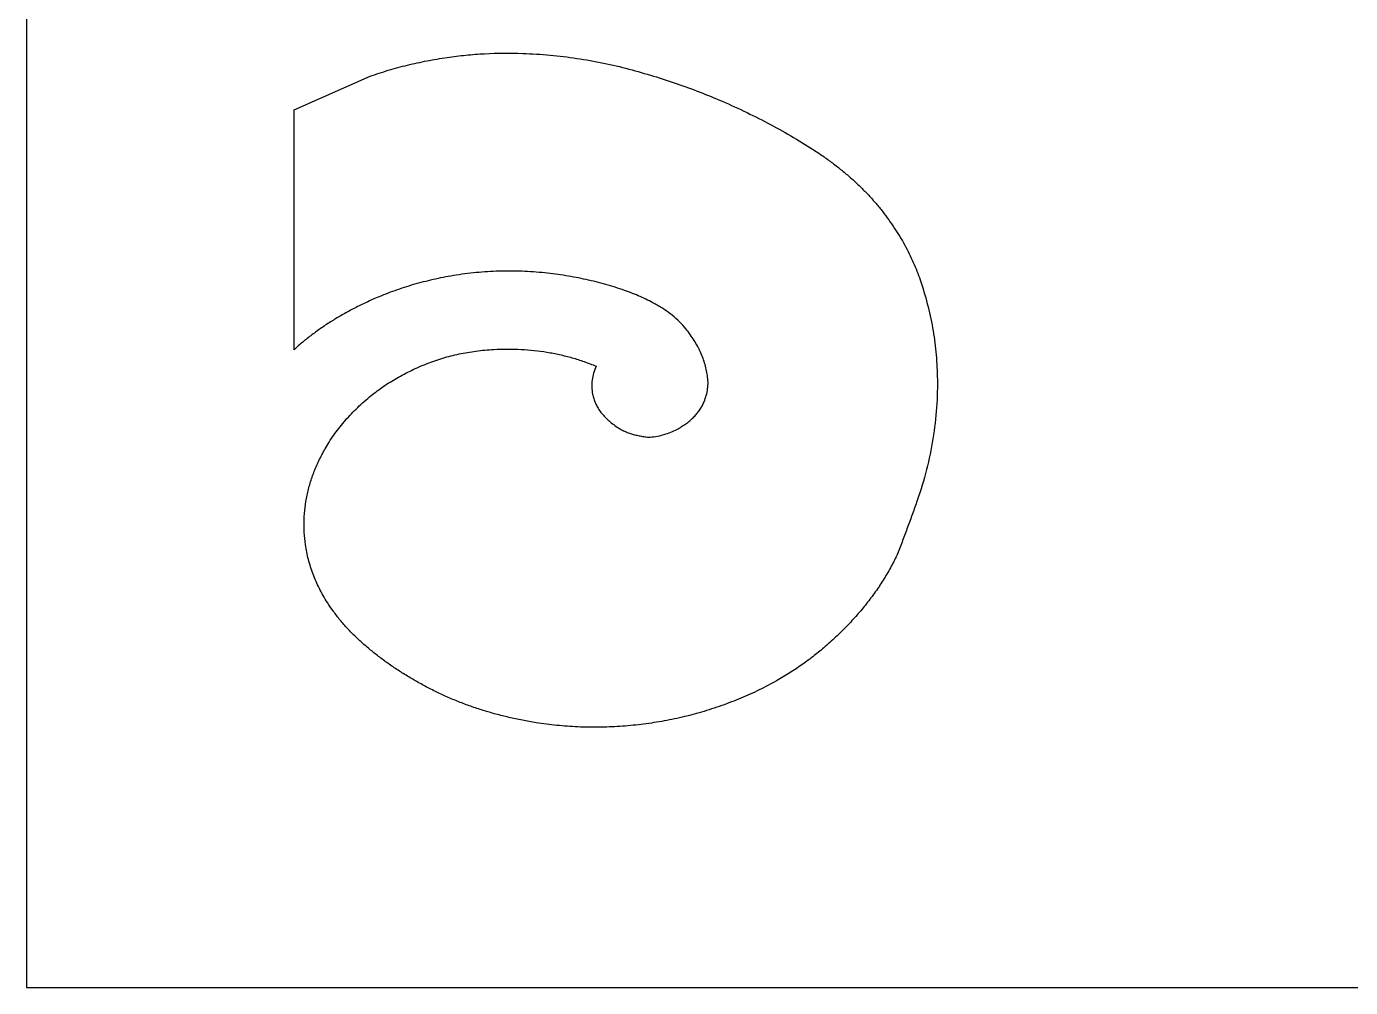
# Model space of a CAD drawing. Header units: centimetres. Extents: x -9.6 to 4.8, y -4.9 to 13.
# Drawn here: x -2.035 to 1.401, y -4.916 to -2.422 of the extents above; entities that cross this region are included whole.
import ezdxf

# ---------------------------------------------------------------- set-up
doc = ezdxf.new("R2010")
doc.units = ezdxf.units.CM
doc.header["$MEASUREMENT"] = 0
doc.layers.add('layer 1', color=7, linetype='Continuous')

msp = doc.modelspace()

# ---------------------------------------------------------------- linework, layer by layer
at = {"layer": 'layer 1', "color": 177}
for points, knots in [([(-2.03515, 13.0189), (-2.03515, 13.0189), (4.83656, 13.0189), (4.83656, 13.0189), (4.83656, 13.0189), (4.83656, 13.0189), (4.83656, -4.91628), (4.83656, -4.91628), (4.83656, -4.91628), (4.83656, -4.91628), (-2.03515, -4.91628), (-2.03515, -4.91628), (-2.03515, -4.91628), (-2.03515, -4.91628), (-2.03515, 13.0189), (-2.03515, 13.0189)], [0, 0, 0, 0, 0.2, 0.2, 0.2, 0.2, 0.4, 0.4, 0.4, 0.4, 0.6, 0.6, 0.6, 0.6, 1, 1, 1, 1]), ([(0.32839, -3.32956), (0.32802, -3.30861), (0.32681, -3.28766), (0.32477, -3.26677), (0.32477, -3.26677), (0.32272, -3.24574), (0.31983, -3.22477), (0.31612, -3.20394), (0.31612, -3.20394), (0.31238, -3.18304), (0.30786, -3.1623), (0.30252, -3.14176), (0.30252, -3.14176), (0.29708, -3.12077), (0.29085, -3.09999), (0.28383, -3.07948), (0.28383, -3.07948), (0.27861, -3.06424), (0.27272, -3.04923), (0.26619, -3.03451), (0.26619, -3.03451), (0.25939, -3.01919), (0.25195, -3.0042), (0.24389, -2.98953), (0.24389, -2.98953), (0.23576, -2.97471), (0.227, -2.96022), (0.2177, -2.94609), (0.2177, -2.94609), (0.20795, -2.93129), (0.19761, -2.91684), (0.18675, -2.90281), (0.18675, -2.90281), (0.18112, -2.89556), (0.17535, -2.88843), (0.16939, -2.88145), (0.16939, -2.88145), (0.16321, -2.87423), (0.1569, -2.86715), (0.15042, -2.86021), (0.15042, -2.86021), (0.14395, -2.85328), (0.13732, -2.84649), (0.13055, -2.83984), (0.13055, -2.83984), (0.12355, -2.83298), (0.1164, -2.82625), (0.1091, -2.81968), (0.1091, -2.81968), (0.10172, -2.81305), (0.09422, -2.80655), (0.08657, -2.80021), (0.08657, -2.80021), (0.07869, -2.79367), (0.07066, -2.78727), (0.06253, -2.78103), (0.06253, -2.78103), (0.05438, -2.7748), (0.04613, -2.76872), (0.03775, -2.7628), (0.03775, -2.7628), (0.02912, -2.75669), (0.02036, -2.75075), (0.0115, -2.74497), (0.0115, -2.74497), (-0.00688, -2.73297), (-0.02554, -2.72135), (-0.04445, -2.71018), (-0.04445, -2.71018), (-0.06406, -2.69859), (-0.08395, -2.68744), (-0.10404, -2.6767), (-0.10404, -2.6767), (-0.12428, -2.66593), (-0.14473, -2.65555), (-0.16541, -2.6456), (-0.16541, -2.6456), (-0.18676, -2.63533), (-0.20833, -2.62549), (-0.23007, -2.61609), (-0.23007, -2.61609), (-0.249, -2.60789), (-0.2681, -2.60008), (-0.28731, -2.59264), (-0.28731, -2.59264), (-0.30708, -2.58496), (-0.32698, -2.57769), (-0.34702, -2.57077), (-0.34702, -2.57077), (-0.36734, -2.56374), (-0.38779, -2.55709), (-0.40836, -2.5508), (-0.40836, -2.5508), (-0.42937, -2.54438), (-0.45049, -2.53833), (-0.47171, -2.53264), (-0.47171, -2.53264), (-0.4936, -2.52678), (-0.51565, -2.52157), (-0.53783, -2.51699), (-0.53783, -2.51699), (-0.56064, -2.5123), (-0.58357, -2.50823), (-0.60658, -2.50483), (-0.60658, -2.50483), (-0.62978, -2.50142), (-0.65304, -2.49864), (-0.67639, -2.49652), (-0.67639, -2.49652), (-0.70001, -2.49435), (-0.72369, -2.49283), (-0.74741, -2.49195), (-0.74741, -2.49195), (-0.78033, -2.49076), (-0.81328, -2.49104), (-0.84618, -2.49279), (-0.84618, -2.49279), (-0.86252, -2.49366), (-0.87886, -2.49489), (-0.89516, -2.49652), (-0.89516, -2.49652), (-0.9113, -2.4981), (-0.92737, -2.50008), (-0.9434, -2.50242), (-0.9434, -2.50242), (-0.96091, -2.50496), (-0.97836, -2.50792), (-0.99572, -2.5113), (-0.99572, -2.5113), (-1.01273, -2.51459), (-1.02966, -2.5183), (-1.04648, -2.52241), (-1.04648, -2.52241), (-1.06316, -2.52647), (-1.07975, -2.53095), (-1.09622, -2.53583), (-1.09622, -2.53583), (-1.11218, -2.54058), (-1.12803, -2.54573), (-1.14372, -2.55128), (-1.14372, -2.55128), (-1.14372, -2.55128), (-1.3409, -2.63885), (-1.3409, -2.63885), (-1.3409, -2.63885), (-1.3409, -2.63885), (-1.3409, -3.26091), (-1.3409, -3.26091), (-1.3409, -3.26091), (-1.33358, -3.25422), (-1.3261, -3.24772), (-1.31845, -3.24138), (-1.31845, -3.24138), (-1.31055, -3.23482), (-1.30248, -3.22844), (-1.29429, -3.22225), (-1.29429, -3.22225), (-1.28616, -3.2161), (-1.27788, -3.21013), (-1.2695, -3.20436), (-1.2695, -3.20436), (-1.26079, -3.19838), (-1.25195, -3.19256), (-1.24301, -3.18695), (-1.24301, -3.18695), (-1.23407, -3.18135), (-1.225, -3.17591), (-1.21585, -3.17067), (-1.21585, -3.17067), (-1.20636, -3.16526), (-1.19675, -3.16), (-1.18706, -3.15496), (-1.18706, -3.15496), (-1.17714, -3.14979), (-1.16709, -3.14481), (-1.15696, -3.14001), (-1.15696, -3.14001), (-1.14658, -3.13507), (-1.13607, -3.13034), (-1.1255, -3.12579), (-1.1255, -3.12579), (-1.11041, -3.11929), (-1.09511, -3.11329), (-1.07962, -3.10778), (-1.07962, -3.10778), (-1.06347, -3.10203), (-1.04713, -3.09678), (-1.03064, -3.09203), (-1.03064, -3.09203), (-1.01392, -3.08721), (-0.99703, -3.0829), (-0.98004, -3.07906), (-0.98004, -3.07906), (-0.96258, -3.07512), (-0.945, -3.07168), (-0.92735, -3.06874), (-0.92735, -3.06874), (-0.91755, -3.06712), (-0.90773, -3.06566), (-0.89789, -3.06436), (-0.89789, -3.06436), (-0.88795, -3.06305), (-0.87799, -3.0619), (-0.868, -3.06095), (-0.868, -3.06095), (-0.85823, -3.05999), (-0.84845, -3.05919), (-0.83865, -3.05857), (-0.83865, -3.05857), (-0.82877, -3.05794), (-0.81889, -3.05748), (-0.80901, -3.05719), (-0.80901, -3.05719), (-0.79915, -3.0569), (-0.78929, -3.05678), (-0.77943, -3.05682), (-0.77943, -3.05682), (-0.76955, -3.05688), (-0.75965, -3.05709), (-0.74977, -3.05746), (-0.74977, -3.05746), (-0.7397, -3.05784), (-0.72963, -3.05838), (-0.71958, -3.05911), (-0.71958, -3.05911), (-0.7096, -3.05982), (-0.69963, -3.0607), (-0.68967, -3.06176), (-0.68967, -3.06176), (-0.67156, -3.06366), (-0.65348, -3.06605), (-0.63549, -3.06895), (-0.63549, -3.06895), (-0.61788, -3.07181), (-0.60035, -3.07512), (-0.58292, -3.07896), (-0.58292, -3.07896), (-0.56572, -3.08273), (-0.54863, -3.087), (-0.53168, -3.09178), (-0.53168, -3.09178), (-0.51532, -3.09636), (-0.4991, -3.10147), (-0.48307, -3.10705), (-0.48307, -3.10705), (-0.47609, -3.10949), (-0.46915, -3.11206), (-0.46227, -3.11477), (-0.46227, -3.11477), (-0.45562, -3.11737), (-0.44903, -3.12012), (-0.44249, -3.123), (-0.44249, -3.123), (-0.436, -3.12588), (-0.42958, -3.12888), (-0.4232, -3.13203), (-0.4232, -3.13203), (-0.41706, -3.13505), (-0.41099, -3.13822), (-0.40497, -3.14151), (-0.40497, -3.14151), (-0.39671, -3.14606), (-0.38866, -3.15093), (-0.38083, -3.15615), (-0.38083, -3.15615), (-0.37353, -3.161), (-0.36646, -3.16619), (-0.35965, -3.1717), (-0.35965, -3.1717), (-0.35291, -3.17712), (-0.34645, -3.18287), (-0.3403, -3.18894), (-0.3403, -3.18894), (-0.33461, -3.19454), (-0.32923, -3.20046), (-0.32417, -3.20665), (-0.32417, -3.20665), (-0.32017, -3.21157), (-0.31629, -3.2166), (-0.31258, -3.22177), (-0.31258, -3.22177), (-0.30901, -3.22671), (-0.30562, -3.23177), (-0.30236, -3.23694), (-0.30236, -3.23694), (-0.29922, -3.24197), (-0.29624, -3.24709), (-0.29342, -3.25233), (-0.29342, -3.25233), (-0.29071, -3.25737), (-0.28817, -3.2625), (-0.28581, -3.26773), (-0.28581, -3.26773), (-0.28346, -3.27294), (-0.28131, -3.27824), (-0.27935, -3.28359), (-0.27935, -3.28359), (-0.27743, -3.28883), (-0.2757, -3.29412), (-0.2742, -3.2995), (-0.2742, -3.2995), (-0.27266, -3.30494), (-0.27133, -3.31042), (-0.2702, -3.31597), (-0.2702, -3.31597), (-0.26907, -3.32141), (-0.26818, -3.32691), (-0.26749, -3.33241), (-0.26749, -3.33241), (-0.26678, -3.33808), (-0.26649, -3.34379), (-0.26659, -3.34951), (-0.26659, -3.34951), (-0.26672, -3.35524), (-0.26724, -3.36095), (-0.26818, -3.3666), (-0.26818, -3.3666), (-0.26914, -3.37235), (-0.27049, -3.37804), (-0.27222, -3.38363), (-0.27222, -3.38363), (-0.27404, -3.38945), (-0.27622, -3.39516), (-0.27879, -3.40068), (-0.27879, -3.40068), (-0.28033, -3.40402), (-0.28204, -3.40725), (-0.28387, -3.41042), (-0.28387, -3.41042), (-0.28583, -3.41373), (-0.28794, -3.41696), (-0.29019, -3.42009), (-0.29019, -3.42009), (-0.29236, -3.42311), (-0.29467, -3.42605), (-0.29711, -3.42886), (-0.29711, -3.42886), (-0.29972, -3.43187), (-0.30243, -3.43476), (-0.30528, -3.43752), (-0.30528, -3.43752), (-0.30812, -3.44031), (-0.31108, -3.44296), (-0.31412, -3.4455), (-0.31412, -3.4455), (-0.31737, -3.44821), (-0.32073, -3.45079), (-0.32415, -3.45325), (-0.32415, -3.45325), (-0.3278, -3.45584), (-0.33151, -3.45832), (-0.33532, -3.46067), (-0.33532, -3.46067), (-0.33932, -3.46316), (-0.34341, -3.46551), (-0.34756, -3.46774), (-0.34756, -3.46774), (-0.35252, -3.47041), (-0.3576, -3.47279), (-0.36282, -3.47491), (-0.36282, -3.47491), (-0.36844, -3.47718), (-0.37418, -3.47919), (-0.37999, -3.48087), (-0.37999, -3.48087), (-0.38591, -3.4826), (-0.3919, -3.48406), (-0.39794, -3.48523), (-0.39794, -3.48523), (-0.40421, -3.48646), (-0.41055, -3.4874), (-0.41693, -3.48807), (-0.41693, -3.48807), (-0.42129, -3.48777), (-0.42564, -3.48738), (-0.42998, -3.48684), (-0.42998, -3.48684), (-0.43423, -3.48631), (-0.43846, -3.48569), (-0.44267, -3.48492), (-0.44267, -3.48492), (-0.44657, -3.48423), (-0.45045, -3.4834), (-0.45429, -3.48246), (-0.45429, -3.48246), (-0.45797, -3.48154), (-0.46164, -3.4805), (-0.46527, -3.47935), (-0.46527, -3.47935), (-0.46892, -3.47821), (-0.4725, -3.47691), (-0.47605, -3.47552), (-0.47605, -3.47552), (-0.4794, -3.47418), (-0.48272, -3.47272), (-0.48597, -3.47114), (-0.48597, -3.47114), (-0.48937, -3.46949), (-0.4927, -3.46772), (-0.49595, -3.46582), (-0.49595, -3.46582), (-0.49904, -3.46403), (-0.50202, -3.46213), (-0.50494, -3.46011), (-0.50494, -3.46011), (-0.50923, -3.45713), (-0.51342, -3.45398), (-0.51749, -3.45071), (-0.51749, -3.45071), (-0.52132, -3.4476), (-0.52503, -3.44435), (-0.52862, -3.44098), (-0.52862, -3.44098), (-0.53195, -3.43783), (-0.53514, -3.43453), (-0.53819, -3.43109), (-0.53819, -3.43109), (-0.54102, -3.42788), (-0.54373, -3.42455), (-0.54625, -3.42107), (-0.54625, -3.42107), (-0.54878, -3.41761), (-0.55111, -3.41402), (-0.55328, -3.41033), (-0.55328, -3.41033), (-0.5553, -3.40683), (-0.55716, -3.40322), (-0.55878, -3.39954), (-0.55878, -3.39954), (-0.56047, -3.39572), (-0.56195, -3.39182), (-0.56322, -3.38784), (-0.56322, -3.38784), (-0.56443, -3.38401), (-0.56541, -3.38011), (-0.56618, -3.37617), (-0.56618, -3.37617), (-0.56735, -3.37012), (-0.56802, -3.36401), (-0.56823, -3.35787), (-0.56823, -3.35787), (-0.56843, -3.35176), (-0.56814, -3.34563), (-0.56737, -3.33956), (-0.56737, -3.33956), (-0.5666, -3.33352), (-0.56537, -3.32756), (-0.56366, -3.3217), (-0.56366, -3.3217), (-0.56189, -3.31557), (-0.55964, -3.30957), (-0.55697, -3.30377), (-0.55697, -3.30377), (-0.5621, -3.30162), (-0.56722, -3.29958), (-0.57242, -3.2976), (-0.57242, -3.2976), (-0.57767, -3.29558), (-0.58298, -3.29364), (-0.5883, -3.29177), (-0.5883, -3.29177), (-0.59343, -3.28997), (-0.59858, -3.28826), (-0.60375, -3.28662), (-0.60375, -3.28662), (-0.609, -3.28495), (-0.61429, -3.28336), (-0.61959, -3.28184), (-0.61959, -3.28184), (-0.6249, -3.28032), (-0.63026, -3.27888), (-0.63562, -3.27751), (-0.63562, -3.27751), (-0.64104, -3.27613), (-0.6465, -3.27484), (-0.65196, -3.27361), (-0.65196, -3.27361), (-0.65736, -3.2724), (-0.66276, -3.27127), (-0.66818, -3.27023), (-0.66818, -3.27023), (-0.67366, -3.26917), (-0.67916, -3.26819), (-0.68469, -3.26729), (-0.68469, -3.26729), (-0.69565, -3.26548), (-0.70668, -3.264), (-0.71775, -3.26283), (-0.71775, -3.26283), (-0.72896, -3.26162), (-0.7402, -3.26075), (-0.75148, -3.26018), (-0.75148, -3.26018), (-0.76325, -3.25958), (-0.77507, -3.25929), (-0.78687, -3.25931), (-0.78687, -3.25931), (-0.79869, -3.25933), (-0.81049, -3.25966), (-0.82229, -3.26031), (-0.82229, -3.26031), (-0.83008, -3.26075), (-0.83788, -3.26131), (-0.84563, -3.26202), (-0.84563, -3.26202), (-0.85337, -3.26273), (-0.86106, -3.26358), (-0.86875, -3.26458), (-0.86875, -3.26458), (-0.87615, -3.26554), (-0.88353, -3.26665), (-0.89089, -3.2679), (-0.89089, -3.2679), (-0.89812, -3.26913), (-0.90534, -3.2705), (-0.91253, -3.27202), (-0.91253, -3.27202), (-0.9197, -3.27353), (-0.92687, -3.27519), (-0.93398, -3.27701), (-0.93398, -3.27701), (-0.94094, -3.27878), (-0.94784, -3.2807), (-0.9547, -3.28276), (-0.9547, -3.28276), (-0.96168, -3.28484), (-0.9686, -3.2871), (-0.9755, -3.28947), (-0.9755, -3.28947), (-0.98217, -3.29179), (-0.98878, -3.29425), (-0.99535, -3.29685), (-0.99535, -3.29685), (-1.00923, -3.30238), (-1.02292, -3.30836), (-1.03641, -3.31482), (-1.03641, -3.31482), (-1.04917, -3.32095), (-1.0617, -3.32751), (-1.07397, -3.33454), (-1.07397, -3.33454), (-1.086, -3.34144), (-1.09776, -3.3488), (-1.1092, -3.35661), (-1.1092, -3.35661), (-1.1199, -3.36391), (-1.13028, -3.37167), (-1.1403, -3.37984), (-1.1403, -3.37984), (-1.14649, -3.38488), (-1.15258, -3.39005), (-1.15856, -3.39535), (-1.15856, -3.39535), (-1.16436, -3.40045), (-1.17005, -3.40571), (-1.17562, -3.41106), (-1.17562, -3.41106), (-1.1812, -3.4164), (-1.18664, -3.42188), (-1.192, -3.42747), (-1.192, -3.42747), (-1.19717, -3.43287), (-1.20221, -3.43839), (-1.20715, -3.44402), (-1.20715, -3.44402), (-1.21695, -3.45519), (-1.22623, -3.46684), (-1.23494, -3.47887), (-1.23494, -3.47887), (-1.24313, -3.49019), (-1.25076, -3.50193), (-1.25781, -3.514), (-1.25781, -3.514), (-1.26377, -3.52419), (-1.26934, -3.53463), (-1.27451, -3.54526), (-1.27451, -3.54526), (-1.27949, -3.5555), (-1.28407, -3.56592), (-1.28824, -3.57651), (-1.28824, -3.57651), (-1.29229, -3.58675), (-1.29589, -3.59715), (-1.29908, -3.6077), (-1.29908, -3.6077), (-1.30217, -3.61797), (-1.30484, -3.62837), (-1.30704, -3.63886), (-1.30704, -3.63886), (-1.30925, -3.64935), (-1.31098, -3.65993), (-1.31228, -3.67057), (-1.31228, -3.67057), (-1.31355, -3.68109), (-1.31434, -3.69166), (-1.3147, -3.70225), (-1.3147, -3.70225), (-1.31503, -3.71309), (-1.3149, -3.72391), (-1.3143, -3.73473), (-1.3143, -3.73473), (-1.31372, -3.74561), (-1.31263, -3.75645), (-1.31111, -3.76723), (-1.31111, -3.76723), (-1.30928, -3.78007), (-1.30673, -3.7928), (-1.30348, -3.80535), (-1.30348, -3.80535), (-1.30012, -3.81832), (-1.29608, -3.83107), (-1.29133, -3.84358), (-1.29133, -3.84358), (-1.2866, -3.85611), (-1.2812, -3.86839), (-1.27517, -3.88037), (-1.27517, -3.88037), (-1.26884, -3.89296), (-1.26187, -3.90524), (-1.25433, -3.91714), (-1.25433, -3.91714), (-1.24941, -3.92492), (-1.24424, -3.93251), (-1.23882, -3.93995), (-1.23882, -3.93995), (-1.23319, -3.9477), (-1.22729, -3.95529), (-1.22118, -3.96269), (-1.22118, -3.96269), (-1.21501, -3.97015), (-1.20861, -3.97745), (-1.20201, -3.98454), (-1.20201, -3.98454), (-1.19513, -3.99194), (-1.18804, -3.99915), (-1.18076, -4.00613), (-1.18076, -4.00613), (-1.17376, -4.01287), (-1.16661, -4.01943), (-1.15934, -4.02585), (-1.15934, -4.02585), (-1.15181, -4.03248), (-1.14414, -4.03896), (-1.13634, -4.04528), (-1.13634, -4.04528), (-1.12853, -4.0516), (-1.1206, -4.05777), (-1.11254, -4.06377), (-1.11254, -4.06377), (-1.10422, -4.06996), (-1.09578, -4.07601), (-1.08723, -4.08186), (-1.08723, -4.08186), (-1.0785, -4.08787), (-1.06964, -4.09368), (-1.0607, -4.09935), (-1.0607, -4.09935), (-1.05146, -4.10519), (-1.04212, -4.11086), (-1.0327, -4.11636), (-1.0327, -4.11636), (-1.02326, -4.12187), (-1.01373, -4.1272), (-1.00412, -4.13239), (-1.00412, -4.13239), (-0.99422, -4.13771), (-0.98423, -4.14286), (-0.97417, -4.14784), (-0.97417, -4.14784), (-0.96439, -4.15265), (-0.95453, -4.1573), (-0.94457, -4.16172), (-0.94457, -4.16172), (-0.93429, -4.16629), (-0.92393, -4.17064), (-0.91349, -4.17479), (-0.91349, -4.17479), (-0.90319, -4.17888), (-0.89281, -4.18278), (-0.88234, -4.18647), (-0.88234, -4.18647), (-0.87163, -4.19024), (-0.86083, -4.19382), (-0.84997, -4.19718), (-0.84997, -4.19718), (-0.83909, -4.20056), (-0.82817, -4.20373), (-0.81718, -4.20669), (-0.81718, -4.20669), (-0.80597, -4.20971), (-0.79469, -4.21254), (-0.78335, -4.21515), (-0.78335, -4.21515), (-0.77172, -4.21784), (-0.76004, -4.22034), (-0.74831, -4.22261), (-0.74831, -4.22261), (-0.73643, -4.22493), (-0.7245, -4.22703), (-0.71254, -4.22895), (-0.71254, -4.22895), (-0.69478, -4.23178), (-0.67695, -4.2341), (-0.65907, -4.23591), (-0.65907, -4.23591), (-0.64095, -4.23775), (-0.62276, -4.23908), (-0.60456, -4.23989), (-0.60456, -4.23989), (-0.58634, -4.24071), (-0.56808, -4.24102), (-0.54984, -4.24081), (-0.54984, -4.24081), (-0.53164, -4.2406), (-0.51344, -4.23989), (-0.49527, -4.23866), (-0.49527, -4.23866), (-0.47694, -4.23743), (-0.45864, -4.23572), (-0.4404, -4.23351), (-0.4404, -4.23351), (-0.42245, -4.23135), (-0.40457, -4.2287), (-0.38675, -4.22557), (-0.38675, -4.22557), (-0.36909, -4.22247), (-0.35152, -4.21888), (-0.33407, -4.21479), (-0.33407, -4.21479), (-0.31712, -4.21085), (-0.30028, -4.20641), (-0.28358, -4.2015), (-0.28358, -4.2015), (-0.26591, -4.19628), (-0.24838, -4.19059), (-0.23099, -4.18444), (-0.23099, -4.18444), (-0.21423, -4.17852), (-0.19766, -4.17212), (-0.18127, -4.16529), (-0.18127, -4.16529), (-0.16514, -4.15855), (-0.14919, -4.15134), (-0.13348, -4.14367), (-0.13348, -4.14367), (-0.11851, -4.13635), (-0.10375, -4.12858), (-0.08924, -4.12034), (-0.08924, -4.12034), (-0.07751, -4.11369), (-0.06592, -4.10675), (-0.05449, -4.09956), (-0.05449, -4.09956), (-0.04351, -4.09262), (-0.03271, -4.08543), (-0.02208, -4.07799), (-0.02208, -4.07799), (-0.01153, -4.07059), (-0.00117, -4.06292), (0.00898, -4.05499), (0.00898, -4.05499), (0.01869, -4.04741), (0.02822, -4.03957), (0.03752, -4.03146), (0.03752, -4.03146), (0.04802, -4.02233), (0.05832, -4.01295), (0.06841, -4.00336), (0.06841, -4.00336), (0.07812, -3.99408), (0.08763, -3.9846), (0.09691, -3.97491), (0.09691, -3.97491), (0.10602, -3.96538), (0.11487, -3.95565), (0.12348, -3.94568), (0.12348, -3.94568), (0.13178, -3.93611), (0.13985, -3.92632), (0.14764, -3.91633), (0.14764, -3.91633), (0.15544, -3.90633), (0.16299, -3.89611), (0.17024, -3.88571), (0.17024, -3.88571), (0.17724, -3.87566), (0.18398, -3.86543), (0.19044, -3.855), (0.19044, -3.855), (0.19694, -3.8445), (0.20315, -3.83378), (0.20907, -3.8229), (0.20907, -3.8229), (0.21481, -3.81236), (0.22023, -3.80164), (0.22533, -3.79078), (0.22533, -3.79078), (0.22975, -3.77932), (0.23413, -3.76785), (0.23847, -3.75634), (0.23847, -3.75634), (0.24282, -3.7448), (0.24712, -3.73323), (0.25137, -3.72166), (0.25137, -3.72166), (0.25564, -3.71007), (0.25985, -3.69846), (0.26402, -3.68682), (0.26402, -3.68682), (0.26817, -3.6753), (0.27226, -3.66373), (0.2763, -3.65216), (0.2763, -3.65216), (0.28553, -3.62579), (0.2936, -3.59905), (0.30048, -3.57199), (0.30048, -3.57199), (0.30721, -3.54558), (0.31276, -3.51887), (0.31709, -3.49196), (0.31709, -3.49196), (0.32145, -3.46503), (0.32458, -3.43793), (0.32648, -3.41073), (0.32648, -3.41073), (0.32835, -3.38373), (0.32898, -3.35664), (0.32839, -3.32956)], [0, 0, 0, 0, 0.0048077, 0.0048077, 0.0048077, 0.0048077, 0.0096154, 0.0096154, 0.0096154, 0.0096154, 0.0144231, 0.0144231, 0.0144231, 0.0144231, 0.0192308, 0.0192308, 0.0192308, 0.0192308, 0.0240385, 0.0240385, 0.0240385, 0.0240385, 0.0288462, 0.0288462, 0.0288462, 0.0288462, 0.0336538, 0.0336538, 0.0336538, 0.0336538, 0.0384615, 0.0384615, 0.0384615, 0.0384615, 0.0432692, 0.0432692, 0.0432692, 0.0432692, 0.0480769, 0.0480769, 0.0480769, 0.0480769, 0.0528846, 0.0528846, 0.0528846, 0.0528846, 0.0576923, 0.0576923, 0.0576923, 0.0576923, 0.0625, 0.0625, 0.0625, 0.0625, 0.0673077, 0.0673077, 0.0673077, 0.0673077, 0.0721154, 0.0721154, 0.0721154, 0.0721154, 0.0769231, 0.0769231, 0.0769231, 0.0769231, 0.0817308, 0.0817308, 0.0817308, 0.0817308, 0.0865385, 0.0865385, 0.0865385, 0.0865385, 0.0913462, 0.0913462, 0.0913462, 0.0913462, 0.0961538, 0.0961538, 0.0961538, 0.0961538, 0.1009615, 0.1009615, 0.1009615, 0.1009615, 0.1057692, 0.1057692, 0.1057692, 0.1057692, 0.1105769, 0.1105769, 0.1105769, 0.1105769, 0.1153846, 0.1153846, 0.1153846, 0.1153846, 0.1201923, 0.1201923, 0.1201923, 0.1201923, 0.125, 0.125, 0.125, 0.125, 0.1298077, 0.1298077, 0.1298077, 0.1298077, 0.1346154, 0.1346154, 0.1346154, 0.1346154, 0.1394231, 0.1394231, 0.1394231, 0.1394231, 0.1442308, 0.1442308, 0.1442308, 0.1442308, 0.1490385, 0.1490385, 0.1490385, 0.1490385, 0.1538462, 0.1538462, 0.1538462, 0.1538462, 0.1586538, 0.1586538, 0.1586538, 0.1586538, 0.1634615, 0.1634615, 0.1634615, 0.1634615, 0.1682692, 0.1682692, 0.1682692, 0.1682692, 0.1730769, 0.1730769, 0.1730769, 0.1730769, 0.1778846, 0.1778846, 0.1778846, 0.1778846, 0.1826923, 0.1826923, 0.1826923, 0.1826923, 0.1875, 0.1875, 0.1875, 0.1875, 0.1923077, 0.1923077, 0.1923077, 0.1923077, 0.1971154, 0.1971154, 0.1971154, 0.1971154, 0.2019231, 0.2019231, 0.2019231, 0.2019231, 0.2067308, 0.2067308, 0.2067308, 0.2067308, 0.2115385, 0.2115385, 0.2115385, 0.2115385, 0.2163462, 0.2163462, 0.2163462, 0.2163462, 0.2211538, 0.2211538, 0.2211538, 0.2211538, 0.2259615, 0.2259615, 0.2259615, 0.2259615, 0.2307692, 0.2307692, 0.2307692, 0.2307692, 0.2355769, 0.2355769, 0.2355769, 0.2355769, 0.2403846, 0.2403846, 0.2403846, 0.2403846, 0.2451923, 0.2451923, 0.2451923, 0.2451923, 0.25, 0.25, 0.25, 0.25, 0.2548077, 0.2548077, 0.2548077, 0.2548077, 0.2596154, 0.2596154, 0.2596154, 0.2596154, 0.2644231, 0.2644231, 0.2644231, 0.2644231, 0.2692308, 0.2692308, 0.2692308, 0.2692308, 0.2740385, 0.2740385, 0.2740385, 0.2740385, 0.2788462, 0.2788462, 0.2788462, 0.2788462, 0.2836538, 0.2836538, 0.2836538, 0.2836538, 0.2884615, 0.2884615, 0.2884615, 0.2884615, 0.2932692, 0.2932692, 0.2932692, 0.2932692, 0.2980769, 0.2980769, 0.2980769, 0.2980769, 0.3028846, 0.3028846, 0.3028846, 0.3028846, 0.3076923, 0.3076923, 0.3076923, 0.3076923, 0.3125, 0.3125, 0.3125, 0.3125, 0.3173077, 0.3173077, 0.3173077, 0.3173077, 0.3221154, 0.3221154, 0.3221154, 0.3221154, 0.3269231, 0.3269231, 0.3269231, 0.3269231, 0.3317308, 0.3317308, 0.3317308, 0.3317308, 0.3365385, 0.3365385, 0.3365385, 0.3365385, 0.3413462, 0.3413462, 0.3413462, 0.3413462, 0.3461538, 0.3461538, 0.3461538, 0.3461538, 0.3509615, 0.3509615, 0.3509615, 0.3509615, 0.3557692, 0.3557692, 0.3557692, 0.3557692, 0.3605769, 0.3605769, 0.3605769, 0.3605769, 0.3653846, 0.3653846, 0.3653846, 0.3653846, 0.3701923, 0.3701923, 0.3701923, 0.3701923, 0.375, 0.375, 0.375, 0.375, 0.3798077, 0.3798077, 0.3798077, 0.3798077, 0.3846154, 0.3846154, 0.3846154, 0.3846154, 0.3894231, 0.3894231, 0.3894231, 0.3894231, 0.3942308, 0.3942308, 0.3942308, 0.3942308, 0.3990385, 0.3990385, 0.3990385, 0.3990385, 0.4038462, 0.4038462, 0.4038462, 0.4038462, 0.4086538, 0.4086538, 0.4086538, 0.4086538, 0.4134615, 0.4134615, 0.4134615, 0.4134615, 0.4182692, 0.4182692, 0.4182692, 0.4182692, 0.4230769, 0.4230769, 0.4230769, 0.4230769, 0.4278846, 0.4278846, 0.4278846, 0.4278846, 0.4326923, 0.4326923, 0.4326923, 0.4326923, 0.4375, 0.4375, 0.4375, 0.4375, 0.4423077, 0.4423077, 0.4423077, 0.4423077, 0.4471154, 0.4471154, 0.4471154, 0.4471154, 0.4519231, 0.4519231, 0.4519231, 0.4519231, 0.4567308, 0.4567308, 0.4567308, 0.4567308, 0.4615385, 0.4615385, 0.4615385, 0.4615385, 0.4663462, 0.4663462, 0.4663462, 0.4663462, 0.4711538, 0.4711538, 0.4711538, 0.4711538, 0.4759615, 0.4759615, 0.4759615, 0.4759615, 0.4807692, 0.4807692, 0.4807692, 0.4807692, 0.4855769, 0.4855769, 0.4855769, 0.4855769, 0.4903846, 0.4903846, 0.4903846, 0.4903846, 0.4951923, 0.4951923, 0.4951923, 0.4951923, 0.5, 0.5, 0.5, 0.5, 0.5048077, 0.5048077, 0.5048077, 0.5048077, 0.5096154, 0.5096154, 0.5096154, 0.5096154, 0.5144231, 0.5144231, 0.5144231, 0.5144231, 0.5192308, 0.5192308, 0.5192308, 0.5192308, 0.5240385, 0.5240385, 0.5240385, 0.5240385, 0.5288462, 0.5288462, 0.5288462, 0.5288462, 0.5336538, 0.5336538, 0.5336538, 0.5336538, 0.5384615, 0.5384615, 0.5384615, 0.5384615, 0.5432692, 0.5432692, 0.5432692, 0.5432692, 0.5480769, 0.5480769, 0.5480769, 0.5480769, 0.5528846, 0.5528846, 0.5528846, 0.5528846, 0.5576923, 0.5576923, 0.5576923, 0.5576923, 0.5625, 0.5625, 0.5625, 0.5625, 0.5673077, 0.5673077, 0.5673077, 0.5673077, 0.5721154, 0.5721154, 0.5721154, 0.5721154, 0.5769231, 0.5769231, 0.5769231, 0.5769231, 0.5817308, 0.5817308, 0.5817308, 0.5817308, 0.5865385, 0.5865385, 0.5865385, 0.5865385, 0.5913462, 0.5913462, 0.5913462, 0.5913462, 0.5961538, 0.5961538, 0.5961538, 0.5961538, 0.6009615, 0.6009615, 0.6009615, 0.6009615, 0.6057692, 0.6057692, 0.6057692, 0.6057692, 0.6105769, 0.6105769, 0.6105769, 0.6105769, 0.6153846, 0.6153846, 0.6153846, 0.6153846, 0.6201923, 0.6201923, 0.6201923, 0.6201923, 0.625, 0.625, 0.625, 0.625, 0.6298077, 0.6298077, 0.6298077, 0.6298077, 0.6346154, 0.6346154, 0.6346154, 0.6346154, 0.6394231, 0.6394231, 0.6394231, 0.6394231, 0.6442308, 0.6442308, 0.6442308, 0.6442308, 0.6490385, 0.6490385, 0.6490385, 0.6490385, 0.6538462, 0.6538462, 0.6538462, 0.6538462, 0.6586538, 0.6586538, 0.6586538, 0.6586538, 0.6634615, 0.6634615, 0.6634615, 0.6634615, 0.6682692, 0.6682692, 0.6682692, 0.6682692, 0.6730769, 0.6730769, 0.6730769, 0.6730769, 0.6778846, 0.6778846, 0.6778846, 0.6778846, 0.6826923, 0.6826923, 0.6826923, 0.6826923, 0.6875, 0.6875, 0.6875, 0.6875, 0.6923077, 0.6923077, 0.6923077, 0.6923077, 0.6971154, 0.6971154, 0.6971154, 0.6971154, 0.7019231, 0.7019231, 0.7019231, 0.7019231, 0.7067308, 0.7067308, 0.7067308, 0.7067308, 0.7115385, 0.7115385, 0.7115385, 0.7115385, 0.7163462, 0.7163462, 0.7163462, 0.7163462, 0.7211538, 0.7211538, 0.7211538, 0.7211538, 0.7259615, 0.7259615, 0.7259615, 0.7259615, 0.7307692, 0.7307692, 0.7307692, 0.7307692, 0.7355769, 0.7355769, 0.7355769, 0.7355769, 0.7403846, 0.7403846, 0.7403846, 0.7403846, 0.7451923, 0.7451923, 0.7451923, 0.7451923, 0.75, 0.75, 0.75, 0.75, 0.7548077, 0.7548077, 0.7548077, 0.7548077, 0.7596154, 0.7596154, 0.7596154, 0.7596154, 0.7644231, 0.7644231, 0.7644231, 0.7644231, 0.7692308, 0.7692308, 0.7692308, 0.7692308, 0.7740385, 0.7740385, 0.7740385, 0.7740385, 0.7788462, 0.7788462, 0.7788462, 0.7788462, 0.7836538, 0.7836538, 0.7836538, 0.7836538, 0.7884615, 0.7884615, 0.7884615, 0.7884615, 0.7932692, 0.7932692, 0.7932692, 0.7932692, 0.7980769, 0.7980769, 0.7980769, 0.7980769, 0.8028846, 0.8028846, 0.8028846, 0.8028846, 0.8076923, 0.8076923, 0.8076923, 0.8076923, 0.8125, 0.8125, 0.8125, 0.8125, 0.8173077, 0.8173077, 0.8173077, 0.8173077, 0.8221154, 0.8221154, 0.8221154, 0.8221154, 0.8269231, 0.8269231, 0.8269231, 0.8269231, 0.8317308, 0.8317308, 0.8317308, 0.8317308, 0.8365385, 0.8365385, 0.8365385, 0.8365385, 0.8413462, 0.8413462, 0.8413462, 0.8413462, 0.8461538, 0.8461538, 0.8461538, 0.8461538, 0.8509615, 0.8509615, 0.8509615, 0.8509615, 0.8557692, 0.8557692, 0.8557692, 0.8557692, 0.8605769, 0.8605769, 0.8605769, 0.8605769, 0.8653846, 0.8653846, 0.8653846, 0.8653846, 0.8701923, 0.8701923, 0.8701923, 0.8701923, 0.875, 0.875, 0.875, 0.875, 0.8798077, 0.8798077, 0.8798077, 0.8798077, 0.8846154, 0.8846154, 0.8846154, 0.8846154, 0.8894231, 0.8894231, 0.8894231, 0.8894231, 0.8942308, 0.8942308, 0.8942308, 0.8942308, 0.8990385, 0.8990385, 0.8990385, 0.8990385, 0.9038462, 0.9038462, 0.9038462, 0.9038462, 0.9086538, 0.9086538, 0.9086538, 0.9086538, 0.9134615, 0.9134615, 0.9134615, 0.9134615, 0.9182692, 0.9182692, 0.9182692, 0.9182692, 0.9230769, 0.9230769, 0.9230769, 0.9230769, 0.9278846, 0.9278846, 0.9278846, 0.9278846, 0.9326923, 0.9326923, 0.9326923, 0.9326923, 0.9375, 0.9375, 0.9375, 0.9375, 0.9423077, 0.9423077, 0.9423077, 0.9423077, 0.9471154, 0.9471154, 0.9471154, 0.9471154, 0.9519231, 0.9519231, 0.9519231, 0.9519231, 0.9567308, 0.9567308, 0.9567308, 0.9567308, 0.9615385, 0.9615385, 0.9615385, 0.9615385, 0.9663462, 0.9663462, 0.9663462, 0.9663462, 0.9711538, 0.9711538, 0.9711538, 0.9711538, 0.9759615, 0.9759615, 0.9759615, 0.9759615, 0.9807692, 0.9807692, 0.9807692, 0.9807692, 0.9855769, 0.9855769, 0.9855769, 0.9855769, 0.9903846, 0.9903846, 0.9903846, 0.9903846, 1, 1, 1, 1])]:
    msp.add_open_spline(points, degree=3, knots=knots, dxfattribs=at)

doc.saveas('drawing.dxf')
